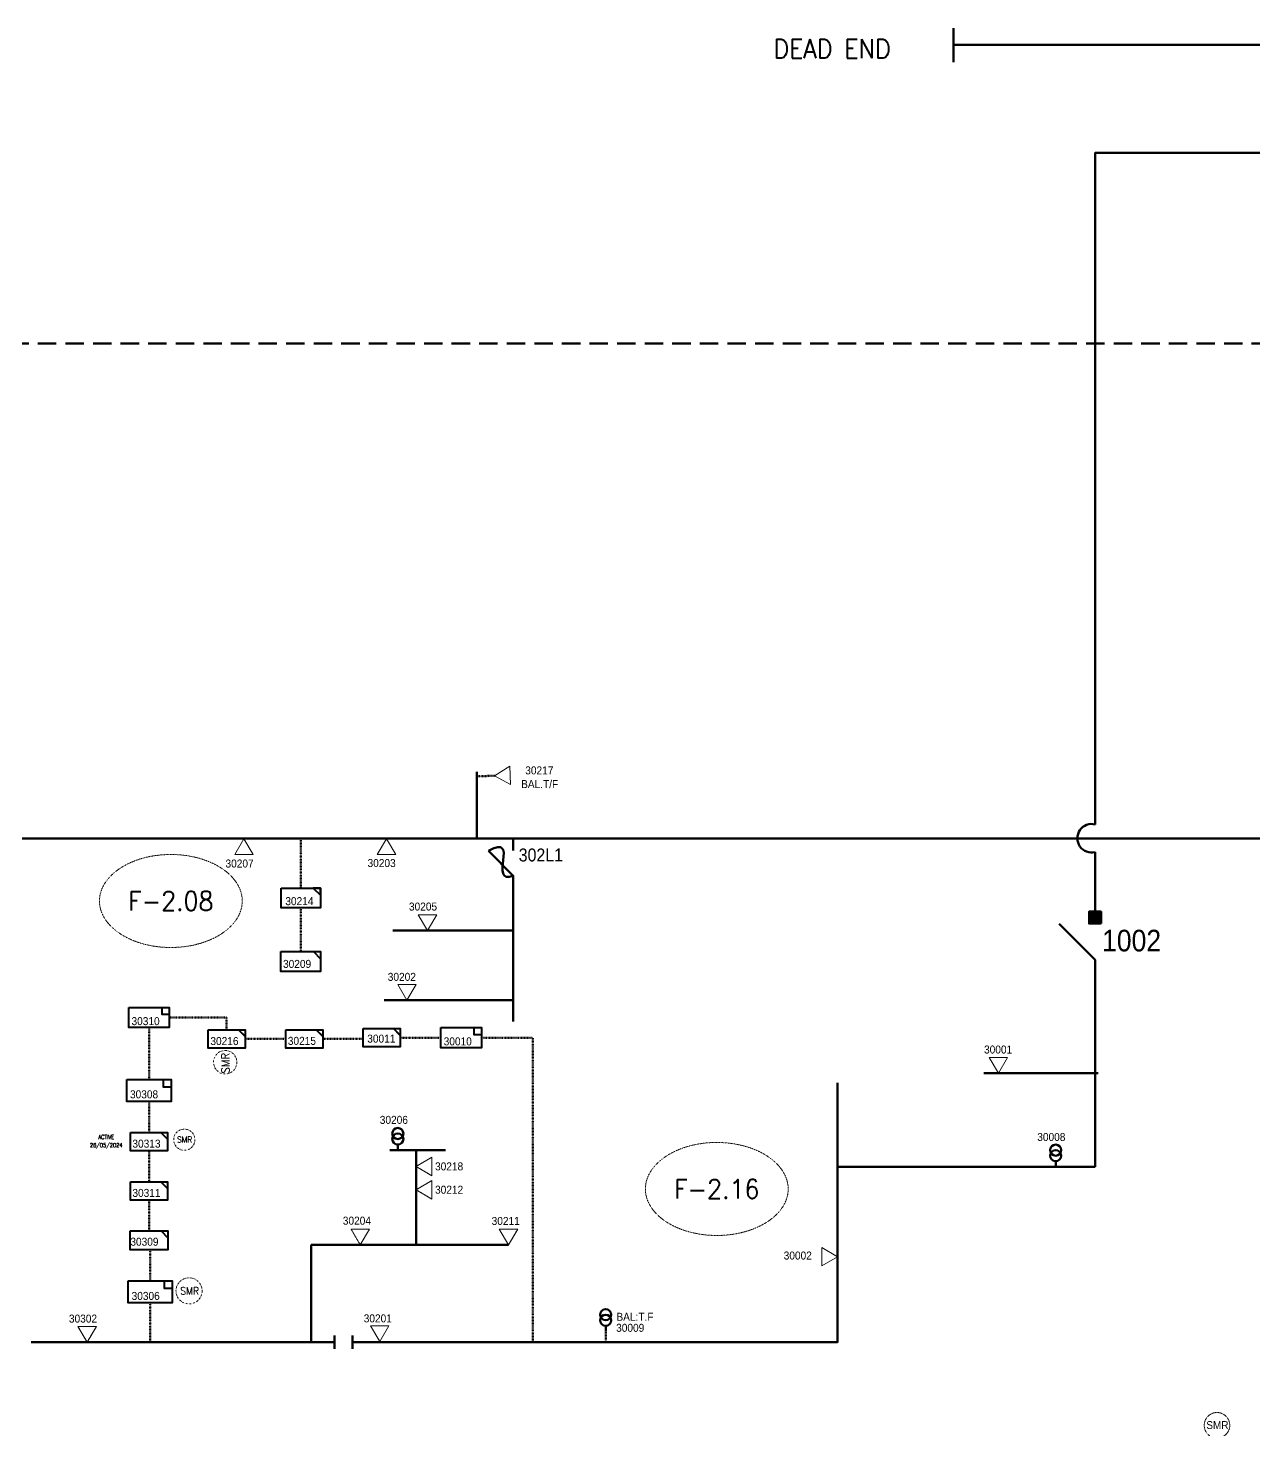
# Model space of a CAD drawing. Header units: metres. Extents: x 65984 to 144644, y -19036 to 23726.
# Drawn here: x 112393 to 112960, y 21496 to 22144 of the extents above; entities that cross this region are included whole.
import ezdxf
from ezdxf.enums import TextEntityAlignment as Align

# ---------------------------------------------------------------- set-up
doc = ezdxf.new("R2010")
doc.units = ezdxf.units.M
doc.header["$MEASUREMENT"] = 0
for name, pattern in [('DGN Style 3', [0.013877, 0, -0.013877]), ('DGN Style 4', [1.6, 0.8, -0.4, 0, -0.4]), ('HIDDEN2', [2381.25, 1587.5, -793.75])]:
    doc.linetypes.add(name, pattern=pattern)
doc.layers.get('0').update_dxf_attribs({"color": 95, "lineweight": 40})
for name, color, linetype, lineweight in [('ABS', 7, 'Continuous', 40), ('ABS NUMBER', 112, 'Continuous', 30), ('d_fco', 5, 'Continuous', 40), ('d_fco text', 95, 'Continuous', 40), ('d_oh branch', 94, 'Continuous', 40), ('d_tf', 1, 'Continuous', 40), ('d_tf no', 6, 'Continuous', 40), ('d_tf_200', 1, 'Continuous', 40), ('d_ug cable', 95, 'Continuous', 40), ('d_ug main line', 95, 'Continuous', 40), ('d_unit sub', 7, 'Continuous', 40), ('FDR  2  16', 157, 'Continuous', 40), ('FDR  2  19', 172, 'Continuous', 40), ('fedr no', 95, 'Continuous', 40), ('O H MAIN FEEDER', 4, 'Continuous', 100)]:
    doc.layers.add(name, color=color, linetype=linetype, lineweight=lineweight)
doc.styles.add('Style-Arial', font='arial.ttf')
doc.styles.add('Style-msdefault', font='msdefault.shx')
doc.styles.add('Style-simplex', font='simplex.shx')
doc.styles.add('Style-STANDARD', font='STANDARD.shx')

# ---------------------------------------------------------------- blocks, each defined once
blk = doc.blocks.new('TFU_15')
at = {"layer": 'd_tf_200', "color": 194, "linetype": 'Continuous', "lineweight": 53}
blk.add_line((0, 10), (0, 0), dxfattribs=at)
at = {"layer": 'd_tf_200', "color": 194, "linetype": 'Continuous', "lineweight": 53, "extrusion": (0, 0, -1)}
for centre in [(0, 30), (0, 20)]:
    blk.add_circle(centre, 10, dxfattribs=at)
blk = doc.blocks.new('TF_8')
at = {"color": 0, "linetype": 'ByBlock', "lineweight": -2}
blk.add_line((6.3, 4.95), (9.9, 1.35), dxfattribs=at)
blk.add_3dface([(-10.1, 4.95), (9.9, 4.95), (9.9, -5.05), (-10.1, -5.05)], dxfattribs=at)
blk = doc.blocks.new('*U720')
at = {"layer": 'd_fco', "color": 114, "linetype": 'Continuous', "lineweight": 100}
blk.add_line((-4.6, 4.21), (-10.13, 4.21), dxfattribs=at)
at = {"layer": 'd_fco', "color": 114, "linetype": 'Continuous', "lineweight": 100, "flags": 128}
blk.add_lwpolyline([(13.02, 4.21), (7.07, 4.21), (-4.4, -7.26)], dxfattribs=at)
at = {"layer": 'd_fco', "color": 114, "linetype": 'Continuous', "lineweight": 100}
blk.add_open_spline([(-4.4, -7.26), (-13, 7.69), (11.58, -7.67), (7.07, 4.21)], degree=3, dxfattribs=at)
blk = doc.blocks.new('TF3')
at = {"color": 0, "linetype": 'ByBlock', "lineweight": -2}
for p, q in [((11.3, 9), (18.3, 9)), ((18.3, 9), (18.3, 2))]:
    blk.add_line(p, q, dxfattribs=at)
at = {"color": 0, "linetype": 'ByBlock', "lineweight": -2, "flags": 128}
blk.add_lwpolyline([(18.3, 2), (11.3, 2), (11.3, 9)], dxfattribs=at)
at = {"color": 0, "linetype": 'ByBlock', "lineweight": -2}
blk.add_3dface([(-21.7, 9), (18.3, 9), (18.3, -11), (-21.7, -11)], dxfattribs=at)
blk = doc.blocks.new('TFU_47')
at = {"layer": 'd_tf_200', "color": 234, "linetype": 'Continuous', "lineweight": 53}
blk.add_line((0, 10), (0, 0), dxfattribs=at)
for centre in [(0, 30), (0, 20)]:
    blk.add_circle(centre, 10, dxfattribs=at)
blk = doc.blocks.new('ABS2_1_1')
at = {"color": 0, "linetype": 'ByBlock', "lineweight": -2, "ltscale": 500}
for q in [(-29900, 43500), (0, 0)]:
    blk.add_line((0, 13600), q, dxfattribs=at)
at = {"color": 0, "linetype": 'ByBlock', "lineweight": -2, "ltscale": 500, "flags": 128}
for points in [[(5000, 43600), (-5000, 43600), (-5000, 53600), (5000, 53600)], [(3791, 49653), (3791, 49653), (3791, 49653)]]:
    blk.add_lwpolyline(points, close=True, dxfattribs=at)
at = {"color": 0, "linetype": 'ByBlock', "lineweight": -2, "ltscale": 500}
for points in [[(5000, 43600), (-5000, 43600), (5000, 53600), (-5000, 53600)], [(3791, 49653), (3791, 49653), (3791, 49653)]]:
    blk.add_solid(points, dxfattribs=at)
blk = doc.blocks.new('TRA1_624')
at = {"layer": 'd_tf', "color": 114, "linetype": 'Continuous', "lineweight": 0, "ltscale": 0.000426762, "flags": 128}
blk.add_lwpolyline([(10, -17), (0, 0), (-10, -17)], close=True, dxfattribs=at)
blk = doc.blocks.new('TRA1_623')
at = {"layer": 'd_tf', "color": 114, "linetype": 'Continuous', "lineweight": 0, "ltscale": 0.000426762, "xscale": 1.000046566207833, "yscale": 1.000046566207833, "zscale": 1.000046566207833, "rotation": 180}
blk.add_blockref('TRA1_624', (0, 0), dxfattribs=at)
blk = doc.blocks.new('TRA1_626')
at = {"layer": 'd_tf', "color": 194, "linetype": 'Continuous', "lineweight": 0, "ltscale": 0.000426762, "flags": 128}
blk.add_lwpolyline([(10, -17), (0, 0), (-10, -17)], close=True, dxfattribs=at)
blk = doc.blocks.new('TRA1_625')
at = {"layer": 'd_tf', "color": 194, "linetype": 'Continuous', "lineweight": 0, "ltscale": 0.000426762, "xscale": 1.000046566207833, "yscale": 1.000046566207833, "zscale": 1.000046566207833, "rotation": 180}
blk.add_blockref('TRA1_626', (0, 0), dxfattribs=at)
blk = doc.blocks.new('*U2235')
at = {"layer": 'd_unit sub', "color": 114, "linetype": 'Continuous', "lineweight": 40, "flags": 128}
blk.add_lwpolyline([(20, 10), (12.8, 10), (20, 2.8)], close=True, dxfattribs=at)
at = {"layer": 'd_unit sub', "color": 114, "linetype": 'Continuous', "lineweight": 40, "xscale": 2, "yscale": 2, "zscale": 0.9436441887051116}
blk.add_blockref('TF_8', (0.2, 0.1), dxfattribs=at)
blk = doc.blocks.new('TRA1_684')
at = {"layer": 'd_tf', "color": 140, "linetype": 'Continuous', "lineweight": 0, "ltscale": 0.000426762, "extrusion": (0, 0, -1), "flags": 128}
blk.add_lwpolyline([(-10, -17), (0, 0), (10, -17)], close=True, dxfattribs=at)
blk = doc.blocks.new('TRA1_683')
at = {"layer": 'd_tf', "color": 140, "linetype": 'Continuous', "lineweight": 0, "ltscale": 0.000426762, "xscale": 1.000046566207833, "yscale": 1.000046566207833, "zscale": 1.000046566207833, "rotation": 180}
blk.add_blockref('TRA1_684', (0, 0), dxfattribs=at)
blk = doc.blocks.new('*U3357')
at = {"layer": 'd_unit sub', "color": 234, "linetype": 'Continuous', "lineweight": 40, "flags": 128}
blk.add_lwpolyline([(20, 10), (20, 2.6), (12.8, 10)], close=True, dxfattribs=at)
at = {"layer": 'd_unit sub', "color": 234, "linetype": 'Continuous', "lineweight": 40, "xscale": 2, "yscale": 2}
blk.add_blockref('TF_8', (0.2, 0.1), dxfattribs=at)
blk = doc.blocks.new('*U3358')
at = {"layer": 'd_unit sub', "color": 2, "linetype": 'Continuous', "lineweight": 40, "flags": 128}
blk.add_lwpolyline([(20, 10), (20, 2.6), (12.8, 10)], close=True, dxfattribs=at)
at = {"layer": 'd_unit sub', "color": 2, "linetype": 'Continuous', "lineweight": 40, "xscale": 2, "yscale": 2}
blk.add_blockref('TF_8', (0.2, 0.1), dxfattribs=at)
blk = doc.blocks.new('*U3359')
at = {"layer": 'd_unit sub', "color": 2, "linetype": 'Continuous', "lineweight": 40, "flags": 128}
blk.add_lwpolyline([(20, 10), (20, 2.6), (12.8, 10)], close=True, dxfattribs=at)
at = {"layer": 'd_unit sub', "color": 2, "linetype": 'Continuous', "lineweight": 40, "xscale": 2, "yscale": 2}
blk.add_blockref('TF_8', (0.2, 0.1), dxfattribs=at)
blk = doc.blocks.new('TRA1_1414')
at = {"layer": 'd_tf', "color": 234, "linetype": 'Continuous', "lineweight": 0, "ltscale": 0.000426762, "flags": 128}
blk.add_lwpolyline([(10, -17), (0, 0), (-10, -17)], close=True, dxfattribs=at)
blk = doc.blocks.new('TRA1_1413')
at = {"layer": 'd_tf', "color": 234, "linetype": 'Continuous', "lineweight": 0, "ltscale": 0.000426762, "xscale": 1.000046566207833, "yscale": 1.000046566207833, "zscale": 1.000046566207833, "rotation": 180}
blk.add_blockref('TRA1_1414', (0, 0), dxfattribs=at)
blk = doc.blocks.new('TFU_169')
at = {"layer": 'd_ug cable', "color": 11, "linetype": 'DGN Style 3', "lineweight": 13}
blk.add_line((0, 10), (0, 0), dxfattribs=at)
for centre in [(0, 30), (0, 20)]:
    blk.add_circle(centre, 10, dxfattribs=at)
blk = doc.blocks.new('TRA1_1446')
at = {"layer": 'd_ug cable', "color": 11, "linetype": 'DGN Style 3', "lineweight": 13, "flags": 128}
blk.add_lwpolyline([(10, -17), (0, 0), (-10, -17)], close=True, dxfattribs=at)
blk = doc.blocks.new('TRA1_1445')
at = {"layer": 'd_ug cable', "color": 11, "linetype": 'DGN Style 3', "lineweight": 13, "xscale": 1.000046566207833, "yscale": 1.000046566207833, "zscale": 1.000046566207833, "rotation": 180}
blk.add_blockref('TRA1_1446', (0, 0), dxfattribs=at)
blk = doc.blocks.new('TFU_172')
at = {"layer": 'd_ug cable', "color": 6, "linetype": 'DGN Style 3', "lineweight": 13}
blk.add_line((0, 10), (0, 0), dxfattribs=at)
for centre in [(0, 30), (0, 20)]:
    blk.add_circle(centre, 10, dxfattribs=at)
blk = doc.blocks.new('TRA1_1452')
at = {"layer": 'd_ug cable', "color": 6, "linetype": 'DGN Style 3', "lineweight": 13, "flags": 128}
blk.add_lwpolyline([(10, -17), (0, 0), (-10, -17)], close=True, dxfattribs=at)
blk = doc.blocks.new('TRA1_1451')
at = {"layer": 'd_ug cable', "color": 6, "linetype": 'DGN Style 3', "lineweight": 13, "xscale": 1.000046566207833, "yscale": 1.000046566207833, "zscale": 1.000046566207833, "rotation": 180}
blk.add_blockref('TRA1_1452', (0, 0), dxfattribs=at)
blk = doc.blocks.new('TFU_171')
at = {"layer": 'd_ug cable', "color": 231, "linetype": 'DGN Style 3', "lineweight": 13}
blk.add_line((0, 10), (0, 0), dxfattribs=at)
for centre in [(0, 30), (0, 20)]:
    blk.add_circle(centre, 10, dxfattribs=at)
blk = doc.blocks.new('TRA1_1450')
at = {"layer": 'd_ug cable', "color": 231, "linetype": 'DGN Style 3', "lineweight": 13, "flags": 128}
blk.add_lwpolyline([(10, -17), (0, 0), (-10, -17)], close=True, dxfattribs=at)
blk = doc.blocks.new('TRA1_1449')
at = {"layer": 'd_ug cable', "color": 231, "linetype": 'DGN Style 3', "lineweight": 13, "xscale": 1.000046566207833, "yscale": 1.000046566207833, "zscale": 1.000046566207833, "rotation": 180}
blk.add_blockref('TRA1_1450', (0, 0), dxfattribs=at)

msp = doc.modelspace()

# ---------------------------------------------------------------- linework, layer by layer
at = {"layer": 'd_oh branch', "color": 114, "linetype": 'Continuous', "lineweight": 100}
for p, q in [((112601.01, 21800.66), (112601.01, 21770.23)), ((112617.87, 21749.47), (112617.87, 21685.2)), ((112617.87, 21727.27), (112562.15, 21727.27)), ((112617.87, 21695.06), (112558.1, 21695.06))]:
    msp.add_line(p, q, dxfattribs=at)
at = {"layer": 'd_oh branch', "color": 234, "linetype": 'Continuous', "lineweight": 100}
msp.add_line((112888.38, 21661.22), (112835.49, 21661.22), dxfattribs=at)
at = {"layer": 'd_oh branch', "color": 194, "linetype": 'Continuous', "lineweight": 100}
for p, q in [((112586.61, 21625.66), (112560.81, 21625.66)), ((112573, 21581.92), (112573, 21625.66)), ((112524.42, 21581.92), (112615.65, 21581.92)), ((112524.42, 21536.81), (112524.42, 21581.92))]:
    msp.add_line(p, q, dxfattribs=at)
at = {"layer": 'd_ug cable', "color": 140, "linetype": 'DGN Style 3', "lineweight": 100}
msp.add_line((112609.2, 21798.77), (112601.14, 21798.54), dxfattribs=at)
at = {"layer": 'd_ug cable', "color": 114, "linetype": 'DGN Style 3', "lineweight": 100}
for p, q in [((112519.6, 21769.8), (112519.6, 21746.85)), ((112519.6, 21737.72), (112519.6, 21717.52))]:
    msp.add_line(p, q, dxfattribs=at)
at = {"layer": 'd_ug cable', "color": 234, "linetype": 'DGN Style 3', "lineweight": 100}
for p, q in [((112449.41, 21658.34), (112449.41, 21682.33)), ((112493.85, 21677.12), (112512.76, 21677.12)), ((112529.83, 21677.12), (112548.75, 21677.12)), ((112565.54, 21677.65), (112584.45, 21677.65)), ((112449.41, 21633.87), (112449.41, 21648.11)), ((112449.41, 21611.08), (112449.41, 21625.33)), ((112449.41, 21588.3), (112449.41, 21602.55)), ((112449.97, 21565.28), (112449.97, 21579.53)), ((112449.97, 21555.08), (112449.97, 21536.84)), ((112660.63, 21536.84), (112660.63, 21541.92))]:
    msp.add_line(p, q, dxfattribs=at)
at = {"layer": 'd_ug cable', "color": 11, "linetype": 'DGN Style 3', "lineweight": 13}
for p, q in [((112586.61, 21625.66), (112560.81, 21625.66)), ((112573, 21581.92), (112573, 21625.66)), ((112524.42, 21536.81), (112524.42, 21581.92)), ((112524.42, 21581.92), (112615.65, 21581.92)), ((112535.2, 21536.84), (112394.84, 21536.84))]:
    msp.add_line(p, q, dxfattribs=at)
at = {"layer": 'd_ug cable', "color": 6, "linetype": 'DGN Style 3', "lineweight": 13}
for p, q in [((112586.61, 21625.66), (112560.81, 21625.66)), ((112586.61, 21625.66), (112560.81, 21625.66)), ((112573, 21581.92), (112573, 21625.66)), ((112573, 21581.92), (112573, 21625.66)), ((112524.42, 21581.92), (112615.65, 21581.92)), ((112524.42, 21581.92), (112615.65, 21581.92))]:
    msp.add_line(p, q, dxfattribs=at)
at = {"layer": 'd_ug cable', "color": 231, "linetype": 'DGN Style 3', "lineweight": 13}
for p, q in [((112586.61, 21625.66), (112560.81, 21625.66)), ((112586.61, 21625.66), (112560.81, 21625.66)), ((112586.61, 21625.66), (112560.81, 21625.66)), ((112586.61, 21625.66), (112560.81, 21625.66)), ((112573, 21581.92), (112573, 21625.66)), ((112573, 21581.92), (112573, 21625.66)), ((112573, 21581.92), (112573, 21625.66)), ((112573, 21581.92), (112573, 21625.66)), ((112524.42, 21581.92), (112615.65, 21581.92)), ((112524.42, 21581.92), (112615.65, 21581.92)), ((112524.42, 21581.92), (112615.65, 21581.92))]:
    msp.add_line(p, q, dxfattribs=at)
at = {"layer": 'd_ug cable', "color": 6, "linetype": 'Continuous', "lineweight": 13}
for p, q in [((112586.61, 21625.66), (112560.81, 21625.66)), ((112573, 21581.92), (112573, 21625.66)), ((112524.42, 21536.81), (112524.42, 21581.92)), ((112524.42, 21536.81), (112524.42, 21581.92)), ((112524.42, 21536.81), (112524.42, 21581.92)), ((112524.42, 21536.81), (112524.42, 21581.92)), ((112524.42, 21581.92), (112615.65, 21581.92)), ((112535.2, 21536.84), (112394.84, 21536.84)), ((112535.2, 21536.84), (112394.84, 21536.84))]:
    msp.add_line(p, q, dxfattribs=at)
at = {"layer": 'd_ug cable', "color": 234, "linetype": 'DGN Style 3', "lineweight": 100, "flags": 128}
for points in [[(112458.76, 21687.01), (112485.31, 21687.01), (112485.31, 21681.38)], [(112603.14, 21677.65), (112626.95, 21677.65), (112626.95, 21536.84)]]:
    msp.add_lwpolyline(points, dxfattribs=at)
at = {"layer": 'd_ug cable', "color": 2, "linetype": 'DGN Style 4', "lineweight": 13}
for centre, radius in [((112484.65, 21666.32), 5.41), ((112465.72, 21630.5), 4.89), ((112467.93, 21560.62), 6.04)]:
    msp.add_circle(centre, radius, dxfattribs=at)
at = {"layer": 'd_ug cable', "color": 2, "linetype": 'DGN Style 3', "lineweight": 13}
msp.add_circle((112943.37, 21498.45), 5.91, dxfattribs=at)
at = {"layer": 'd_ug main line', "color": 140, "linetype": 'HIDDEN2', "lineweight": 140, "ltscale": 0.005358}
msp.add_line((113325.14, 21998.7), (112212.17, 21998.7), dxfattribs=at)
at = {"layer": 'FDR  2  16', "color": 234, "linetype": 'Continuous', "flags": 128}
msp.add_lwpolyline([(112767.85, 21536.84), (112767.85, 21617.97)], dxfattribs=at)
at = {"layer": 'fedr no', "color": 82, "linetype": 'DGN Style 3', "lineweight": 13, "true_color": 0x1dc70e}
for centre in [(112459.52, 21740.88), (112712.02, 21607.73)]:
    msp.add_ellipse(centre, major_axis=(33.02, 0), ratio=0.651175, dxfattribs=at)
at = {"layer": 'O H MAIN FEEDER', "color": 140, "lineweight": 211, "ltscale": 0.498271}
msp.add_line((112821.55, 22144.49), (112821.55, 22128.73), dxfattribs=at)
at = {"layer": 'O H MAIN FEEDER', "color": 140, "lineweight": 211, "ltscale": 30}
msp.add_line((113292.85, 22136.8), (112821.55, 22136.8), dxfattribs=at)
at = {"layer": 'O H MAIN FEEDER', "color": 234, "lineweight": 211, "ltscale": 0.498271}
msp.add_line((112767.85, 21617.97), (112887.02, 21617.97), dxfattribs=at)
at = {"layer": 'O H MAIN FEEDER', "color": 194, "ltscale": 0.426762}
for p, q in [((112535.2, 21539.96), (112535.2, 21533.77)), ((112535.2, 21536.84), (112394.84, 21536.84))]:
    msp.add_line(p, q, dxfattribs=at)
at = {"layer": 'O H MAIN FEEDER', "color": 234, "ltscale": 0.426762}
for p, q in [((112543.6, 21539.96), (112543.6, 21533.77)), ((112767.85, 21536.84), (112543.6, 21536.84))]:
    msp.add_line(p, q, dxfattribs=at)
at = {"layer": 'O H MAIN FEEDER', "color": 140, "lineweight": 211, "ltscale": 0.498271, "flags": 128}
msp.add_lwpolyline([(112821.55, 22136.8), (112821.55, 22136.8)], dxfattribs=at)
at = {"layer": 'O H MAIN FEEDER', "color": 234, "lineweight": 211, "ltscale": 0.498271, "flags": 128}
for points in [[(112887.02, 21862.83), (112887.02, 22086.76), (113225.39, 22086.76)], [(112887.02, 21776.3), (112887.02, 21862.83)], [(112887.02, 21735.98), (112887.02, 21763.5)], [(112887.02, 21617.97), (112887.02, 21706.19)], [(112767.85, 21536.81), (112767.85, 21656.73)]]:
    msp.add_lwpolyline(points, dxfattribs=at)
at = {"layer": 'O H MAIN FEEDER', "color": 114, "lineweight": 211, "ltscale": 0.498271, "flags": 128}
msp.add_lwpolyline([(112139.27, 21769.8), (113019.28, 21769.8)], dxfattribs=at)
at = {"layer": 'O H MAIN FEEDER', "color": 234, "lineweight": 211, "ltscale": 0.498271}
msp.add_arc((112885.4, 21769.9), 6.6, 75.78568, 284.21432, dxfattribs=at)

# ---------------------------------------------------------------- block references
at = {"layer": 'ABS', "color": 7, "linetype": 'Continuous', "lineweight": 211, "ltscale": 0.829472, "xscale": 0.000555747191877611, "yscale": 0.000555747191877611, "zscale": 0.0003680335276451397, "rotation": 359.9999999999998}
msp.add_blockref('ABS2_1_1', (112887.02, 21706.19), dxfattribs=at)
at = {"layer": 'd_fco', "color": 114, "linetype": 'Continuous', "lineweight": 100, "rotation": 269.9999999995591}
msp.add_blockref('*U720', (112613.66, 21759.62), dxfattribs=at)
at = {"layer": 'd_tf', "color": 140, "linetype": 'Continuous', "lineweight": 0, "ltscale": 0.000426762, "extrusion": (0, 0, -1), "xscale": 0.4267622666565714, "yscale": 0.4267622666565714, "zscale": 0.4267622666565714, "rotation": 88.30459520418141}
msp.add_blockref('TRA1_683', (-112609.2, 21798.79), dxfattribs=at)
at = {"layer": 'd_tf', "color": 114, "linetype": 'Continuous', "lineweight": 0, "ltscale": 0.000426762, "extrusion": (0, 0, -1), "xscale": 0.4267622666565712, "yscale": 0.4267622666565712, "zscale": 0.4267622666565712, "rotation": 180}
for p in [(-112493.32, 21769.59), (-112559.25, 21769.59)]:
    msp.add_blockref('TRA1_623', p, dxfattribs=at)
at = {"layer": 'd_tf', "color": 114, "linetype": 'Continuous', "lineweight": 0, "ltscale": 0.000426762, "xscale": 0.4267622666565712, "yscale": 0.4267622666565712, "zscale": 0.4267622666565712}
for p in [(112578.21, 21727.27), (112568.71, 21694.95)]:
    msp.add_blockref('TRA1_623', p, dxfattribs=at)
at = {"layer": 'd_tf', "color": 234, "linetype": 'Continuous', "lineweight": 0, "ltscale": 0.000426762, "xscale": 0.4267622666565712, "yscale": 0.4267622666565712, "zscale": 0.4267622666565712}
for p in [(112842.24, 21661.21), (112556.13, 21537.16)]:
    msp.add_blockref('TRA1_1413', p, dxfattribs=at)
at = {"layer": 'd_tf', "color": 194, "linetype": 'Continuous', "lineweight": 0, "ltscale": 0.000426762, "extrusion": (0, 0, -1), "xscale": 0.4267622666565712, "yscale": 0.4267622666565712, "zscale": 0.4267622666565712, "rotation": 90.00000000000001}
for p in [(-112572.96, 21618.14), (-112572.96, 21607.36)]:
    msp.add_blockref('TRA1_625', p, dxfattribs=at)
at = {"layer": 'd_tf', "color": 194, "linetype": 'Continuous', "lineweight": 0, "ltscale": 0.000426762, "xscale": 0.4267622666565712, "yscale": 0.4267622666565712, "zscale": 0.4267622666565712}
for p in [(112547.12, 21581.91), (112615.66, 21581.91), (112420.8, 21536.95)]:
    msp.add_blockref('TRA1_625', p, dxfattribs=at)
at = {"layer": 'd_tf', "color": 234, "linetype": 'Continuous', "lineweight": 0, "ltscale": 0.000426762, "xscale": 0.4267622666565712, "yscale": 0.4267622666565712, "zscale": 0.4267622666565712, "rotation": 89.99999999999999}
msp.add_blockref('TRA1_1413', (112767.86, 21576.39), dxfattribs=at)
at = {"layer": 'd_tf_200', "color": 194, "linetype": 'Continuous', "lineweight": 53, "xscale": 0.2560573599939425, "yscale": 0.2560573599939425, "zscale": 0.2560573599939425, "rotation": 359.9999999999999}
msp.add_blockref('TFU_15', (112564.48, 21625.69), dxfattribs=at)
at = {"layer": 'd_tf_200', "color": 234, "linetype": 'Continuous', "lineweight": 53, "xscale": 0.2560573599939425, "yscale": 0.2560573599939425, "zscale": 0.2560573599939425, "rotation": 359.9999999999999}
msp.add_blockref('TFU_47', (112868.76, 21618), dxfattribs=at)
at = {"layer": 'd_tf_200', "color": 234, "linetype": 'Continuous', "lineweight": 53, "extrusion": (0, 0, -1), "xscale": 0.2560573599939425, "yscale": 0.2560573599939425, "zscale": 0.2560573599939425, "rotation": 359.9999999999999}
msp.add_blockref('TFU_47', (-112660.63, 21541.92), dxfattribs=at)
at = {"layer": 'd_ug cable', "color": 11, "linetype": 'DGN Style 3', "lineweight": 13, "xscale": 0.2560573599939425, "yscale": 0.2560573599939425, "zscale": 0.2560573599939425, "rotation": 359.9999999999999}
msp.add_blockref('TFU_169', (112564.48, 21625.69), dxfattribs=at)
at = {"layer": 'd_ug cable', "color": 6, "linetype": 'DGN Style 3', "lineweight": 13, "xscale": 0.2560573599939425, "yscale": 0.2560573599939425, "zscale": 0.2560573599939425, "rotation": 359.9999999999999}
msp.add_blockref('TFU_172', (112564.48, 21625.69), dxfattribs=at)
msp.add_blockref('TFU_172', (112564.48, 21625.69), dxfattribs=at)
at = {"layer": 'd_ug cable', "color": 231, "linetype": 'DGN Style 3', "lineweight": 13, "xscale": 0.2560573599939425, "yscale": 0.2560573599939425, "zscale": 0.2560573599939425, "rotation": 359.9999999999999}
msp.add_blockref('TFU_171', (112564.48, 21625.69), dxfattribs=at)
msp.add_blockref('TFU_171', (112564.48, 21625.69), dxfattribs=at)
msp.add_blockref('TFU_171', (112564.48, 21625.69), dxfattribs=at)
msp.add_blockref('TFU_171', (112564.48, 21625.69), dxfattribs=at)
at = {"layer": 'd_ug cable', "color": 11, "linetype": 'DGN Style 3', "lineweight": 13, "extrusion": (0, 0, -1), "xscale": 0.4267622666565712, "yscale": 0.4267622666565712, "zscale": 0.4267622666565712, "rotation": 90.00000000000001}
for p in [(-112572.96, 21618.14), (-112572.96, 21607.36)]:
    msp.add_blockref('TRA1_1445', p, dxfattribs=at)
at = {"layer": 'd_ug cable', "color": 6, "linetype": 'DGN Style 3', "lineweight": 13, "extrusion": (0, 0, -1), "xscale": 0.4267622666565712, "yscale": 0.4267622666565712, "zscale": 0.4267622666565712, "rotation": 90.00000000000001}
for p in [(-112572.96, 21618.14), (-112572.96, 21618.14), (-112572.96, 21607.36), (-112572.96, 21607.36)]:
    msp.add_blockref('TRA1_1451', p, dxfattribs=at)
at = {"layer": 'd_ug cable', "color": 231, "linetype": 'DGN Style 3', "lineweight": 13, "extrusion": (0, 0, -1), "xscale": 0.4267622666565712, "yscale": 0.4267622666565712, "zscale": 0.4267622666565712, "rotation": 90.00000000000001}
for p in [(-112572.96, 21618.14), (-112572.96, 21618.14), (-112572.96, 21618.14), (-112572.96, 21607.36), (-112572.96, 21607.36), (-112572.96, 21607.36)]:
    msp.add_blockref('TRA1_1449', p, dxfattribs=at)
at = {"layer": 'd_ug cable', "color": 11, "linetype": 'DGN Style 3', "lineweight": 13, "xscale": 0.4267622666565712, "yscale": 0.4267622666565712, "zscale": 0.4267622666565712}
for p in [(112547.12, 21581.91), (112615.66, 21581.91), (112420.8, 21536.95)]:
    msp.add_blockref('TRA1_1445', p, dxfattribs=at)
at = {"layer": 'd_ug cable', "color": 231, "linetype": 'DGN Style 3', "lineweight": 13, "xscale": 0.4267622666565712, "yscale": 0.4267622666565712, "zscale": 0.4267622666565712}
for p in [(112547.12, 21581.91), (112547.12, 21581.91), (112547.12, 21581.91), (112615.66, 21581.91), (112615.66, 21581.91), (112615.66, 21581.91), (112615.66, 21581.91)]:
    msp.add_blockref('TRA1_1449', p, dxfattribs=at)
at = {"layer": 'd_ug cable', "color": 6, "linetype": 'DGN Style 3', "lineweight": 13, "xscale": 0.4267622666565712, "yscale": 0.4267622666565712, "zscale": 0.4267622666565712}
for p in [(112547.12, 21581.91), (112547.12, 21581.91), (112615.66, 21581.91), (112615.66, 21581.91)]:
    msp.add_blockref('TRA1_1451', p, dxfattribs=at)
at = {"layer": 'd_unit sub', "color": 114, "linetype": 'Continuous', "lineweight": 40, "xscale": 0.4522491334813214, "yscale": 0.4522491334813214, "zscale": 0.4522491334813214}
msp.add_blockref('*U2235', (112519.61, 21742.25), dxfattribs=at)
at = {"layer": 'd_unit sub', "color": 234, "linetype": 'Continuous', "lineweight": 40, "zscale": 0.1300771388769227, "rotation": 359.9999999999999}
for p, xscale, yscale in [((112450.21, 21687.47), 0.4671900666204865, 0.4671900666204865), ((112594.59, 21678.12), 0.4671900666204865, 0.4671900666204865), ((112450.28, 21653.74), 0.5113533660914473, 0.5113533660914473)]:
    msp.add_blockref('TF3', p, dxfattribs=dict(at, xscale=xscale, yscale=yscale))
at = {"layer": 'd_unit sub', "color": 234, "linetype": 'Continuous', "lineweight": 40, "zscale": 0.4267622666565712}
for name, p, xscale, yscale in [('*U3357', (112557, 21677.65), 0.4267622666565712, 0.4267622666565712), ('*U3357', (112521.29, 21677.11), 0.4267622666565712, 0.4267622666565712), ('*U3357', (112449.41, 21606.81), 0.4267622666565712, 0.4267622666565712), ('TF_8', (112449.5, 21583.96), 0.8769295051952501, 0.8769295051952501)]:
    msp.add_blockref(name, p, dxfattribs=dict(at, xscale=xscale, yscale=yscale))
at = {"layer": 'd_unit sub', "color": 2, "linetype": 'Continuous', "lineweight": 40, "xscale": 0.4267622666565712, "yscale": 0.4267622666565712, "zscale": 0.4267622666565712}
for name, p in [('*U3359', (112485.31, 21677.11)), ('*U3358', (112449.41, 21629.59))]:
    msp.add_blockref(name, p, dxfattribs=at)
at = {"layer": 'd_unit sub', "color": 2, "linetype": 'Continuous', "lineweight": 40, "xscale": 0.5101532825914403, "yscale": 0.5101532825914403, "zscale": 0.1300771388769227, "rotation": 359.9999999999999}
msp.add_blockref('TF3', (112450.83, 21560.69), dxfattribs=at)
at = {"layer": 'FDR  2  19', "color": 114, "linetype": 'Continuous', "xscale": 0.9130845597801621, "yscale": 0.9130845597801621, "zscale": 0.4267622666565712}
msp.add_blockref('TF_8', (112519.67, 21712.96), dxfattribs=at)

# ---------------------------------------------------------------- texts
at = {"layer": 'ABS NUMBER', "color": 7, "lineweight": 140, "style": 'Style-Arial', "width": 0.88}
msp.add_text('1002', height=10, dxfattribs=at).set_placement((112890.2, 21727.57), align=Align.TOP_LEFT)
at = {"layer": 'd_fco text', "color": 114, "linetype": 'Continuous', "lineweight": 80, "style": 'Style-msdefault', "width": 0.916667}
msp.add_text('302L1', height=6, dxfattribs=at).set_placement((112620.41, 21765.15), align=Align.TOP_LEFT)
at = {"layer": 'd_tf no', "color": 140, "linetype": 'Continuous', "lineweight": 40, "style": 'Style-msdefault', "width": 0.945946}
for s, p in [('30217', (112623.43, 21803.11)), ('BAL.T/F', (112621.51, 21796.78))]:
    msp.add_text(s, height=3.7, dxfattribs=at).set_placement(p, align=Align.TOP_LEFT)
at = {"layer": 'd_tf no', "color": 114, "linetype": 'Continuous', "lineweight": 40, "style": 'Style-msdefault', "width": 0.945946}
for s, p in [('30207', (112484.79, 21760.05)), ('30203', (112550.49, 21760.27)), ('30214', (112512.46, 21742.65)), ('30205', (112569.64, 21740.15)), ('30209', (112511.39, 21713.64)), ('30202', (112559.84, 21707.65))]:
    msp.add_text(s, height=3.7, dxfattribs=at).set_placement(p, align=Align.TOP_LEFT)
at = {"layer": 'd_tf no', "color": 234, "linetype": 'Continuous', "lineweight": 40, "style": 'Style-msdefault', "width": 0.945946}
for s, p in [('30310', (112441.32, 21687.17)), ('30215', (112513.61, 21678.06)), ('30011', (112550.35, 21679.09)), ('30010', (112585.7, 21677.82)), ('30001', (112835.62, 21674.05)), ('30308', (112440.61, 21653.34)), ('30008', (112860.25, 21633.62)), ('30311', (112441.73, 21607.76)), ('30309', (112440.78, 21585.19)), ('30002', (112742.96, 21578.8)), ('30201', (112548.72, 21549.75))]:
    msp.add_text(s, height=3.7, dxfattribs=at).set_placement(p, align=Align.TOP_LEFT)
at = {"layer": 'd_tf no', "color": 2, "linetype": 'Continuous', "lineweight": 40, "style": 'Style-msdefault', "width": 0.945946}
for s, p in [('30216', (112477.8, 21677.97)), ('30313', (112441.73, 21630.54)), ('30306', (112441.37, 21560.13))]:
    msp.add_text(s, height=3.7, dxfattribs=at).set_placement(p, align=Align.TOP_LEFT)
at = {"layer": 'd_tf no', "color": 1, "linetype": 'Continuous', "lineweight": 13, "style": 'Style-simplex', "width": 0.909091}
msp.add_text('SMR', height=3.782, rotation=90, dxfattribs=at).set_placement((112484.78, 21665.88), align=Align.MIDDLE_CENTER)
at = {"layer": 'd_tf no', "color": 194, "linetype": 'Continuous', "lineweight": 40, "style": 'Style-msdefault', "width": 0.945946}
for s, p in [('30206', (112556.15, 21641.53)), ('30218', (112581.71, 21620.02)), ('30212', (112581.71, 21609.24)), ('30204', (112539.05, 21594.92)), ('30211', (112607.88, 21594.79)), ('30302', (112412.37, 21549.65))]:
    msp.add_text(s, height=3.7, dxfattribs=at).set_placement(p, align=Align.TOP_LEFT)
at = {"layer": 'd_tf no', "color": 1, "linetype": 'Continuous', "lineweight": 13, "ltscale": 0.729, "style": 'Style-simplex', "width": 0.909091}
msp.add_text('SMR', height=2.757, dxfattribs=at).set_placement((112465.89, 21630.57), align=Align.MIDDLE_CENTER)
at = {"layer": 'd_tf no', "color": 1, "linetype": 'Continuous', "lineweight": 13, "ltscale": 0.9, "style": 'Style-simplex', "width": 0.909091}
msp.add_text('SMR', height=3.403, dxfattribs=at).set_placement((112468.24, 21560.59), align=Align.MIDDLE_CENTER)
at = {"layer": 'd_tf no', "color": 234, "linetype": 'Continuous', "lineweight": 40, "style": 'Style-msdefault', "width": 0.945946}
for s, p in [('BAL:T.F', (112665.6, 21546.78)), ('30009', (112665.47, 21541.69))]:
    msp.add_text(s, height=3.7, dxfattribs=at).set_placement(p)
at = {"layer": 'd_tf no', "color": 1, "linetype": 'Continuous', "lineweight": 40, "style": 'Style-msdefault', "width": 0.945946}
msp.add_text('SMR', height=3.655, dxfattribs=at).set_placement((112938.43, 21500.39), align=Align.TOP_LEFT)
at = {"layer": 'd_tf no', "color": 111, "linetype": 'Continuous', "lineweight": 13, "insert": (112429.63, 21629.54), "char_height": 1.9012, "attachment_point": 5, "line_spacing_factor": 1.2, "style": 'Style-STANDARD'}
msp.add_mtext('\\H1x;\\W0.909091;ACTIVE\\P26/05/2024', dxfattribs=at)
at = {"layer": 'd_ug cable', "color": 11, "linetype": 'DGN Style 3', "lineweight": 13, "style": 'Style-msdefault', "width": 0.945946}
for s, p in [('30308', (112440.61, 21653.34)), ('30206', (112556.15, 21641.53)), ('30218', (112581.71, 21620.02)), ('30212', (112581.71, 21609.24)), ('30204', (112539.05, 21594.92)), ('30211', (112607.88, 21594.79)), ('30302', (112412.37, 21549.65))]:
    msp.add_text(s, height=3.7, dxfattribs=at).set_placement(p, align=Align.TOP_LEFT)
at = {"layer": 'd_ug cable', "color": 231, "linetype": 'DGN Style 3', "lineweight": 13, "style": 'Style-msdefault', "width": 0.945946}
for s, p in [('30308', (112440.61, 21653.34)), ('30206', (112556.15, 21641.53)), ('30206', (112556.15, 21641.53)), ('30206', (112556.15, 21641.53)), ('30206', (112556.15, 21641.53)), ('30218', (112581.71, 21620.02)), ('30218', (112581.71, 21620.02)), ('30218', (112581.71, 21620.02)), ('30218', (112581.71, 21620.02)), ('30212', (112581.71, 21609.24)), ('30212', (112581.71, 21609.24)), ('30212', (112581.71, 21609.24)), ('30212', (112581.71, 21609.24)), ('30204', (112539.05, 21594.92)), ('30204', (112539.05, 21594.92)), ('30204', (112539.05, 21594.92)), ('30204', (112539.05, 21594.92)), ('30211', (112607.88, 21594.79)), ('30211', (112607.88, 21594.79)), ('30211', (112607.88, 21594.79)), ('30211', (112607.88, 21594.79))]:
    msp.add_text(s, height=3.7, dxfattribs=at).set_placement(p, align=Align.TOP_LEFT)
at = {"layer": 'd_ug cable', "color": 6, "linetype": 'DGN Style 3', "lineweight": 13, "style": 'Style-msdefault', "width": 0.945946}
for s, p in [('30206', (112556.15, 21641.53)), ('30206', (112556.15, 21641.53)), ('30218', (112581.71, 21620.02)), ('30218', (112581.71, 21620.02)), ('30212', (112581.71, 21609.24)), ('30212', (112581.71, 21609.24)), ('30204', (112539.05, 21594.92)), ('30204', (112539.05, 21594.92)), ('30211', (112607.88, 21594.79)), ('30211', (112607.88, 21594.79))]:
    msp.add_text(s, height=3.7, dxfattribs=at).set_placement(p, align=Align.TOP_LEFT)
at = {"layer": 'fedr no', "color": 6, "linetype": 'Continuous', "lineweight": 40, "char_height": 8.852, "attachment_point": 5, "style": 'Style-STANDARD'}
for s, insert in [('DEAD END', (112765.31, 22134.91)), ('F-2.08', (112459.52, 21740.88)), ('F-2.16', (112712.02, 21607.73))]:
    msp.add_mtext(s, dxfattribs=dict(at, insert=insert))

doc.saveas('drawing.dxf')
